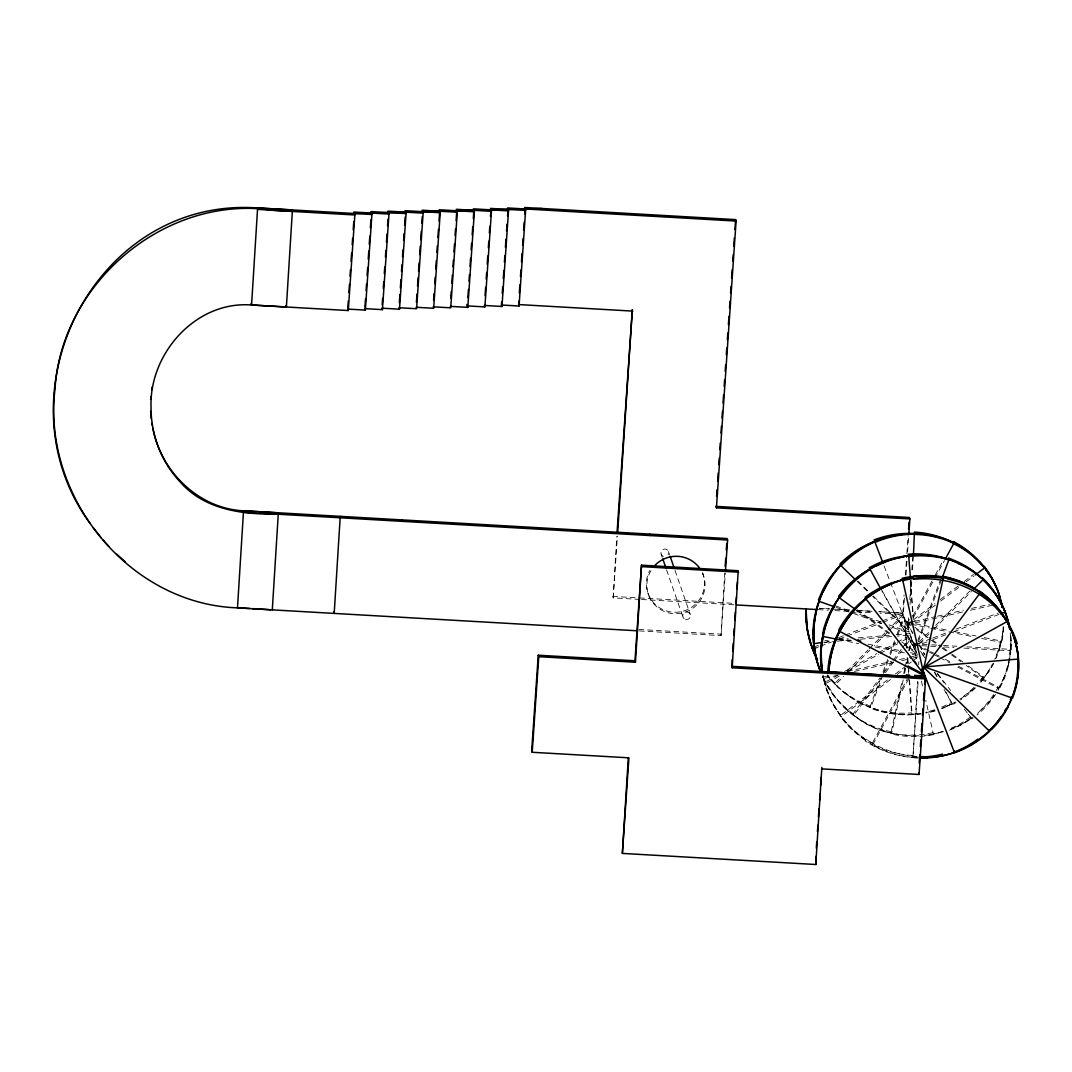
<?xml version="1.0" encoding="UTF-8"?>
<svg xmlns="http://www.w3.org/2000/svg" width="1072" height="1072" viewBox="0 0 1072 1072"><rect width="100%" height="100%" fill="white"/><g stroke="black" fill="none" stroke-linecap="round" stroke-linejoin="round"><path stroke-width="0.75" stroke-dasharray="5 3.75" d="M1009.837 657.565L1010.923 640.614M1010.883 647.408L1010.963 644.017M1010.829 648.279L1010.32 654.188M639.863 599.409L613.184 597.868L616.789 536.389M613.184 597.868L617.418 536.188M639.341 630.912L721.041 635.602L724.712 573.158M721.041 635.602L725.329 572.971M912.674 660.955L918.007 656.935L902.812 613.05L904.058 594.92M905.411 575.141L906.765 555.363M906.872 553.728L908.118 535.598M904.446 598.029L903.321 614.511L888.005 629.894M906.028 574.967L907.153 558.485M907.609 551.892L908.734 535.41M908.547 617.794L907.877 627.683L909.471 624.762M909.793 599.663L911.146 579.885M911.83 569.996L912.728 556.81M908.386 629.143L909.056 619.254M910.074 604.42L911.763 579.697M912.446 569.808L913.344 556.623M918.155 757.073A97.043 95.555 -19.1 0 1 912.969 756.912L917.552 681.283M918.677 664.801L918.905 661.504M912.969 756.912L918.168 681.095M1003.392 627.093L1001.57 640.574L998.836 650.476M1002.213 637.25L1002.735 633.874M929.545 734.802L943.521 731.68L933.39 734.119L932.881 732.658A97.163 95.649 -19.1 0 1 891.676 733.208L891.167 731.747L902.343 679.983M903.736 673.511L904.781 668.66M905.13 667.039L907.234 657.337M908.627 650.865L911.414 637.92L905.438 645.92M903.2 679.822L891.676 733.208L888.474 732.404M904.594 673.35L906.336 665.27M906.684 663.648L908.091 657.176M909.485 650.704L911.924 639.381L916.774 660.138M984.297 637.626L1000.645 640.922L999.426 645.92A97.137 95.636 -19.1 0 1 994.695 659.253M1007.613 667.575L1008.98 662.04M1008.484 664.265L1005.496 674.087M1000.377 645.398L1001.154 642.383A97.163 95.649 -19.1 0 0 1003.191 626.651M1000.297 645.706L995.446 658.999L996.37 656.922M920.915 713.523L912.111 714.314L911.602 712.853A97.177 95.663 -19.1 0 1 870.799 707.6L870.29 706.126L880.702 678.147M883.006 671.93L887.629 659.494M889.948 653.277L894.571 640.842M896.889 634.624L903.817 615.985L874.39 645.545M882.939 674.958L870.799 707.6C853.888 701.075 838.8 689.939 827.624 675.682L832.354 681.269M883.516 673.404L889.881 656.305M890.457 654.751L895.08 642.316M897.974 634.544L904.326 617.445L906.711 648.694M917.86 640.386L940.399 579.764M918.369 641.847L940.908 581.225M1002.883 680.452L1005.496 674.1M1004.25 677.316L998.059 689.618M993.436 663.153L986.173 674.918L979.567 683.011M909.753 621.84L907.368 626.222L910.034 624.199M912.942 615.998L934.409 576.602M935.213 575.141L943.159 560.549M913.438 617.459L934.127 579.523M934.918 578.063L944.459 560.549M912.473 755.452A97.07 95.569 -19.1 0 1 872.889 744.504L872.38 743.043L907.381 678.831M872.889 744.504L910.262 675.909M988.143 672.05L983.667 678.174L966.22 665.551M992.203 698.234L994.267 695.433L987.768 703.607L977.691 713.336M918.784 735.821C896.018 736.129 869.405 730.273 853.111 713.872L880.018 677.839M884.011 672.492L891.984 661.813M892.976 660.486L901.941 648.466M902.946 647.14L910.919 636.46L899.207 642.945M891.167 731.747L886.129 730.595A97.137 95.636 -19.1 0 1 860.052 719.607L853.62 715.332L881.519 677.96M885.512 672.626L893.485 661.947M894.477 660.607L901.458 651.267M981.858 680.412L984.056 677.705M834.86 683.923L837.46 686.495L835.034 683.119L840.917 677.209M846.8 671.3L867.998 650.007M869.178 648.815L886.839 631.073M870.29 706.126L860.762 702.173A97.137 95.636 -19.1 0 1 837.406 686.348L835.544 684.593L843.785 676.311M848.488 671.581L869.687 650.289M914.456 646.697L917.994 643.146M919.173 641.967L928.593 632.493M935.655 625.405L970.964 589.908M919.669 643.428L929.089 633.967M933.806 629.224L971.473 591.382M960.807 698.837L974.649 687.996M972.036 690.381L974.636 688.01M912.192 620.728L906.858 624.748L913.384 623.261M913.532 619.723L934.878 603.603M940.211 599.583L962.897 582.458M964.224 581.453L973.564 574.404M911.374 623.194L935.387 605.064M940.72 601.044L960.74 585.942M966.073 581.908L974.073 575.865M872.38 743.043A97.123 95.622 -19.1 0 1 841.131 716.806L840.622 715.332L888.648 679.085M895.321 674.047L911.334 661.973M890.497 679.541L841.131 716.806L830.371 698.931L822.438 676.352L824.02 679.688M897.17 674.502L905.17 668.459M970.562 716.913L968.726 718.253A97.123 95.622 -19.1 0 1 948.412 729.402M950.288 729.362L960.043 725.007L972.103 717.65M969.195 719.62L971.326 718.186A97.123 95.622 -19.1 0 0 972.612 717.195M963.152 723.345L966.207 721.55M853.111 713.872A97.19 95.676 -19.1 0 1 826.016 683.467L825.507 682.006L837.219 675.521M844.535 671.474L876.735 653.639M878.209 652.821L895.763 643.093M897.237 642.289L910.409 634.999L897.076 636.111M839.188 676.177L826.016 683.467L822.854 677.075A97.163 95.663 -19.1 0 1 822.398 674.891M847.965 671.313L878.705 654.282M880.179 653.478L897.733 643.749M945.96 692.244L951.614 702.321L944.646 705.818A97.15 95.636 -19.1 0 1 941.363 707.239M941.765 708.324L954.683 702.455M960.016 725.02L953.584 728.035M951.534 704.103L945.062 707.038L952.124 703.781A97.19 95.676 -19.1 0 0 955.487 701.825M813.675 647.113L818.378 645.331M824.623 642.932L830.88 640.547M838.693 637.559L843.396 635.763M844.95 635.16L880.916 621.425M882.484 620.822L902.812 613.05L878.638 611.67M815.752 647.984L818.874 646.791M820.442 646.188L831.39 642.007M839.202 639.019L845.46 636.634M847.027 636.031L881.425 622.886M882.993 622.283L903.321 614.511L879.978 613.171M931.153 638.657L913.947 645.237L928.955 646.094M932.72 638.054L946.79 632.681M956.17 629.09L998.394 612.956M926.972 641.914L919.146 644.902L924.694 654.885M933.23 639.528L945.732 634.745M953.544 631.756L998.903 614.417M943.387 731.278L933.39 734.119L925.806 700.351M931.514 711.486L934.972 710.548L925.672 712.746M912.888 621.8L906.349 623.288L909.619 623.944M914.51 621.425L935.722 616.588M937.357 616.212L963.46 610.249M971.621 608.387L989.577 604.286M915.019 622.886L963.969 611.71M970.495 610.223L994.977 604.635M822.854 677.075L831.014 675.213M847.336 671.487L891.395 661.437M899.555 659.561L907.703 657.699M909.337 657.337L917.498 655.474L910.959 654.148M838.049 675.186L823.363 678.536L826.271 688.76A101.505 101.451 -24.8 0 0 839.537 714.676L851.423 728.531L865.546 740.028M854.371 671.461L893.525 662.523M901.686 660.66L911.481 658.422M913.103 658.047L918.007 656.935M929.531 734.802L923.595 735.499M909.485 679.769L912.111 714.314L917.284 713.738A97.15 95.636 -19.1 0 0 920.808 713.188M824.904 640.667L828.241 640.386M838.237 639.542L848.233 638.711M858.243 637.867L889.907 635.214M896.567 634.651L909.9 633.525L889.519 626.303M823.752 642.262L835.41 641.284M837.085 641.15L850.418 640.024M860.414 639.193L895.415 636.245M857.935 701.57C875.864 711.62 896.889 716.029 917.337 713.952M913.746 714.247L902.932 714.354M819.437 608.32L829.447 608.883L819.437 608.266M831.108 608.99L849.453 610.022L831.108 608.936M856.126 610.397L872.796 611.348L855.965 610.37M879.469 611.723L902.812 613.05M612.675 596.407L637.693 597.841M639.354 597.935L734.4 603.389M641.525 599.503L734.91 604.849M818.271 609.633L828.281 610.209M834.954 610.598L848.287 611.362M856.622 611.831L873.305 612.795M913.451 643.763L930.121 644.728M931.782 644.821L941.792 645.398M943.454 645.491L956.8 646.255M966.81 646.831L1010.159 649.31L1010.668 650.771A101.438 95.153 6.7 0 1 999.318 688.84M638.832 629.452L720.531 634.142M930.63 646.188L937.303 646.577M943.963 646.952L953.973 647.528M963.983 648.104L1010.668 650.771A97.043 95.542 -18.8 0 0 1010.199 632.869M895.71 713.791L899.314 714.14M909.123 622.484L905.853 621.827L911.213 625.713M915.649 623.81L948.345 630.39M954.884 631.703L976.123 635.991M911.254 624.279L929.236 627.897M930.871 628.232L947.219 631.529M948.854 631.85L973.363 636.795M981.537 638.43L1001.154 642.383L1000.645 640.922M838.545 638.202L851.61 640.842M867.958 644.125L902.276 651.039M910.45 652.687L916.989 654.014L904.915 645.264M839.041 639.662L858.659 643.615M875.007 646.912L904.42 652.835M893.633 733.677L879.683 729.63M881.479 711.098L885.003 711.955M888.165 732.31L886.571 731.868M877.981 710.106L867.757 706.394M835.691 605.935L849.801 610.933M851.382 611.496L881.171 622.055M889.01 624.842L909.391 632.065L872.621 596.367M836.2 607.395L851.878 612.956M853.446 613.506L881.68 623.515M869.673 725.302L872.956 726.87M861.164 703.312L864.434 704.907M929.102 650.798L912.942 642.302L914.952 644.929M930.576 651.562L934.985 653.88M936.459 654.657L939.394 656.198M945.276 659.28L949.685 661.598M958.502 666.221L998.193 687.058L998.702 688.519L956.077 666.141M920.794 647.622L932.56 653.799M934.02 654.577L938.429 656.881M939.903 657.659L950.194 663.059M854.156 715.761L863.268 721.831M857.131 717.905L860.173 719.915M909.364 623.274L905.344 620.366L912.607 633.311M914.738 627.16L930.831 638.818M932.171 639.796L941.564 646.59M942.904 647.568L950.958 653.397M952.298 654.362L963.031 662.134M968.405 666.02L983.158 676.713L983.667 678.174L988.049 671.782A97.137 95.636 -19.1 0 0 992.417 664.064M916.587 629.599L930 639.314M931.34 640.292L940.734 647.086M942.074 648.064L950.127 653.893M951.467 654.858L960.86 661.665M857.453 609.794L889.653 633.11M901.726 641.86L916.48 652.54L881.8 590.699M856.622 610.29L890.162 634.584M848.716 695.755L842.914 691.319M854.17 715.774L843.128 706.22L833.574 695.205M845.768 708.766L848.488 711.205M857.881 581.091L868.561 591.449M873.305 596.059L908.882 630.604L890.604 582.9M857.198 581.399L867.878 591.757M838.157 700.9L840.609 703.607M835.825 698.1L824.006 679.675M912.433 640.842L915.448 644.768M920.486 651.307L924.506 656.546M937.598 673.551L950.69 690.556M922 654.081L925.015 658.007M937.102 673.698L944.137 682.864M964.277 709.021L967.292 712.947M968.297 714.26L971.326 718.186L970.817 716.712M840.622 715.332L839.095 713.282A97.137 95.622 -19.1 0 1 826.15 688.385L822.8 675.869M827.504 686.107L829.42 689.216M912.902 633.284L904.835 618.906L907.1 648.506M919.347 644.795L925.002 654.858M934.677 672.117L938.71 679.313M934.369 672.144L938.402 679.326M944.057 689.403L952.124 703.781L951.614 702.321M882.109 590.685L915.984 651.079L915.729 647.796M825.507 682.006L822.023 675.159M884.105 565.976L890.015 581.359M703.366 575.168L702.857 573.708A29.132 28.676 -19.1 0 1 673.484 612.246A29.132 28.676 -19.1 0 1 649.605 570.652M668.472 551.531L669.558 554.68M674.998 570.411L690.247 614.43M661.156 554.17L662.255 557.306M666.61 569.889L682.944 617.057M648.051 593.432L648.547 594.893M921.464 681.055L923.126 689.242M910.584 580.354L913.465 618.182M910.195 580.528L913.089 618.37M914.965 643.039L915.475 649.619M907.85 658.382L908.346 664.962M908.48 666.61L908.976 673.189M907.461 658.57L908.225 668.432M908.346 670.08L908.6 673.363M909.096 679.943L911.602 712.853M1010.749 637.224L1010.923 640.6M702.281 572.569A29.132 28.676 -19.1 0 1 673.993 613.707A29.132 28.676 -19.1 0 1 651.548 569.661M663.394 556.422A3.886 3.819 -19.1 0 1 661.317 551.249A3.886 3.819 -19.1 0 1 666.704 549.494A3.886 3.819 -19.1 0 1 668.07 554.907M835.49 684.633A101.505 101.451 -34.1 0 1 827.758 675.963M835.034 683.132A97.137 95.636 -19.1 0 1 827.463 674.851M912.138 714.743A101.545 100.098 55.6 0 1 870.571 708.217M983.158 676.713A97.19 95.676 -19.1 0 1 977.409 683.708M973.832 687.46A97.19 95.676 -19.1 0 1 959.855 699.011M983.962 678.402A101.559 97.11 25.1 0 1 979.902 683.293M975.493 687.929A101.559 97.11 25.1 0 1 960.418 699.976M955.983 702.669A101.559 97.11 25.1 0 1 952.552 704.545M1003.673 627.227A101.532 94.577 -2.5 0 1 1001.704 642.49M933.498 734.628A101.532 99.629 49.8 0 1 891.515 734.012M853.513 715.48A101.559 101.438 -72.2 0 1 825.788 683.601M998.193 687.058A97.123 95.622 -19.1 0 1 996.263 690.422M993.677 694.522A97.123 95.622 -19.1 0 1 976.364 714.099M999.01 688.693A101.505 96.534 20.3 0 1 998.072 690.341M995.566 694.361A101.505 96.534 20.3 0 1 977.034 714.984M973.229 717.985A101.505 96.534 20.3 0 1 971.915 718.937M1010.159 649.31A97.07 95.569 -19.1 0 1 998.702 688.519M823.671 678.469A101.545 100.996 67.9 0 1 822.961 675.065M872.742 744.759A101.505 101.237 88.4 0 1 840.796 717.047M912.942 757.328A101.438 100.366 61.7 0 1 872.581 745.067M861.044 703.46A101.518 100.996 74.9 0 1 837.245 686.643M934.663 709.718A97.15 95.636 -19.1 0 1 926.061 712.116M945.209 707.346A101.518 98.436 37.5 0 1 941.886 708.672M935.079 710.937A101.518 98.436 37.5 0 1 926.342 713.094M921.009 714.006A101.518 98.436 37.5 0 1 917.418 714.448M1000.029 647.247A101.505 95.368 8.4 0 1 995.955 658.57M993.744 663.273A101.505 95.368 8.4 0 1 988.531 672.278M886.49 732.136A101.505 100.58 64.3 0 1 859.958 720.183M969.396 719.915A101.505 97.686 30.8 0 1 948.8 730.434M1010.816 635.951A101.411 94.242 -7 0 1 1011.084 650.798M918.222 758.038A101.411 99.039 44.5 0 1 912.929 757.716M865.627 739.908A101.465 100.942 67 0 1 823.028 675.829M916.56 757.797A101.478 100.567 64.6 0 1 865.024 740.832M916.614 756.43A101.518 98.946 42.4 0 1 866.069 739.224M685.517 619.428A3.886 3.819 -19.1 0 0 690.355 614.792A3.886 3.819 -19.1 0 0 683.909 613.01A3.886 3.819 -19.1 0 0 685.517 619.428"/><path stroke-width="1.5" d="M807.283 629.398L806.05 608.749M813.38 634.168L814.117 622.283L816.73 608.601M150.696 399.213L150.857 396.814M725.449 571.322L727.593 540.007L275.263 514.064C241.187 514.547 203.626 509.146 180.042 481.797C161.242 461.885 150.911 434.508 151.018 407.186C149.209 353.331 196.002 300.629 251.572 304.997L257.615 207.955C94.242 196.337 -4.489 395.3 90.383 523.793M152.787 428.103C160.867 471.345 198.682 508.744 243.532 510.808L237.488 607.864C128.707 604.085 42.21 496.256 54.94 389.592C61.278 282.539 165.999 194.112 272.971 210.273M272.301 609.861L278.345 512.805M347.877 307.436L348.333 300.843M348.896 292.602L349.459 284.361M350.035 276.12L350.477 269.541M351.04 261.3L351.616 253.059M352.179 244.818L352.621 238.225M353.197 229.984L353.76 221.743M348.279 310.545L354.832 214.963L353.814 212.042L388.975 214.052L382.436 309.647L364.842 308.629L365.351 310.103L347.77 309.084L348.279 310.545L251.572 304.997L251.062 303.537M364.962 306.981L365.525 298.74M366.088 290.512L366.544 283.919M367.106 275.678L367.669 267.437M368.232 259.196L368.795 250.955M369.25 244.362L369.813 236.121M370.376 227.88L370.952 219.639M365.351 310.103L371.904 214.507L370.885 211.586L406.06 213.596L399.508 309.192L381.927 308.187L382.436 309.647M382.155 304.89L382.597 298.297M383.28 288.408L383.736 281.815M384.299 273.574L384.754 266.982M385.424 257.092L385.88 250.5M386.443 242.259L387.005 234.018M387.568 225.777L388.024 219.184M399.333 302.786L399.91 294.545M400.352 287.953L400.915 279.712M401.491 271.471L401.933 264.878M402.496 256.637L402.951 250.044M403.635 240.155L404.077 233.562M404.653 225.321L405.216 217.08M416.418 302.331L416.981 294.09M417.544 285.849L418.107 277.608M418.562 271.015L419.125 262.774M419.688 254.533L420.251 246.292M420.706 239.699L421.269 231.458M421.832 223.217L422.288 216.624M433.155 306.82L450.736 307.825L457.288 212.243L422.127 210.219L423.132 213.14L416.579 308.736L398.998 307.731L399.508 309.192M433.611 300.227L434.053 293.634M434.736 283.745L435.192 277.152M435.755 268.911L436.317 260.67M436.88 252.429L437.336 245.836M437.899 237.595L438.461 229.354M439.024 221.113L439.708 211.224M450.227 306.364L467.821 307.369L474.373 211.787L439.198 209.764L440.217 212.698L433.664 308.28L416.083 307.275M450.803 298.123L451.245 291.53M451.808 283.289L452.384 275.048M452.947 266.807L453.389 260.215M453.965 251.974L454.528 243.733M455.091 235.492L455.546 228.899M456.109 220.658L456.779 210.782M467.874 297.668L468.437 289.427M469 281.186L469.456 274.593M470.018 266.352L470.581 258.111M471.144 249.87L471.6 243.277M472.162 235.049L472.725 226.808M473.301 218.567L473.864 210.326M485.067 295.564L485.629 287.323M486.192 279.082L486.648 272.489M487.211 264.248L487.773 256.02M488.336 247.779L488.792 241.187M489.355 232.946L489.81 226.353M490.48 216.464L490.936 209.871M467.312 305.909L484.892 306.914L491.445 211.331L490.427 208.41L525.602 210.42L519.049 306.016L501.468 304.997L501.696 301.701M502.259 293.46L502.701 286.867M503.277 278.64L503.84 270.399M504.403 262.158L504.858 255.565M505.421 247.324L505.984 239.083M506.547 230.842L507.002 224.249M507.565 216.008L508.021 209.415M484.892 306.914L484.383 305.453L501.977 306.471L508.517 210.876L507.512 207.955L736.102 221.06L716.444 507.833L909.873 518.928L908.855 533.762M519.049 306.016L518.768 301.259M519.33 293.018L519.893 284.777M520.456 276.536L520.912 269.943M521.474 261.702L522.037 253.461M522.613 245.22L523.056 238.627M523.618 230.386L524.195 222.145M524.757 213.904L525.092 208.96M538.251 655.22L538.76 656.68L635.468 662.228L634.959 660.767L538.251 655.22L531.699 750.802L532.208 752.276L628.916 757.824L622.363 853.406L815.792 864.501L821.835 767.445M532.208 752.276L538.76 656.68M617.016 533.052L632.333 309.647L617.646 532.851M628.299 757.998L622.363 853.406M634.959 660.767L641.512 565.172L738.219 570.719L732.176 667.776L925.605 678.871L919.052 774.466L822.345 768.919M635.468 662.228L641.512 565.172M716.619 496.363L717.088 489.69M717.65 481.355L718.227 473.02M718.789 464.685L719.258 458.012M719.821 449.677L720.277 443.017M720.96 433.008L721.429 426.334M721.992 418L722.448 411.34M723.024 403.005L723.6 394.657M724.163 386.322L724.618 379.662M725.195 371.327L725.65 364.654M726.334 354.644L726.789 347.985M727.365 339.65L727.821 332.977M728.397 324.642L728.96 316.307M729.536 307.959L729.992 301.299M730.568 292.964L731.024 286.291M731.586 277.956L732.163 269.621M732.739 261.287L733.194 254.613M733.757 246.279L734.333 237.944M734.91 229.609L735.593 219.599L524.583 207.499L525.602 210.42M725.168 566.565L725.731 558.324M726.293 550.083L726.749 543.491M732.176 667.776L732.122 659.722M732.685 651.481L733.261 643.24M733.824 634.999L734.266 628.406M734.843 620.165L735.405 611.924M735.968 603.683L736.424 597.091M736.987 588.85L737.429 582.257M815.738 856.448L815.792 864.501M816.301 848.207L816.757 841.614M817.427 831.725L817.882 825.132M818.445 816.891L819.008 808.65M819.571 800.409L820.026 793.816M820.589 785.575L821.152 777.334M908.574 529.005L909.016 522.412M913.465 554.974L914.429 532.087A97.07 95.569 -19.1 0 1 954.013 543.035L945.263 559.088M919.227 763.117L919.789 754.876M920.352 746.635L920.808 740.042M921.371 731.801L921.933 723.56M922.496 715.319L922.952 708.726M923.515 700.485L924.077 692.244M924.64 684.003L925.096 677.41L731.68 666.315M151.675 389.632L152.05 387.247M815.122 615.73L813.474 630.202L814.211 647.394M823.859 631.194L822.706 636.379A97.163 95.663 -19.1 0 0 821.795 671.581M823.39 633.137L822.706 636.379A101.465 100.942 67 0 0 822.17 671.045M824.81 627.71L821.031 649.23L821.943 671.072M823.47 632.802L823.845 631.234M816.73 608.615L817.722 605.09M824.797 627.71L829.849 614.042L835.651 603.054M817.722 605.104L822.934 591.489L830.009 578.786M942.06 578.116L949.001 559.463L948.492 558.003L958.033 561.969A97.137 95.636 -19.1 0 1 981.376 577.781C995.741 590.632 1005.911 608.146 1009.435 627.133M1010.789 698.301L1010.306 699.493M821.447 594.813L818.954 601.271A97.177 95.676 -19.1 0 0 813.233 641.646L816.435 659.186L820.562 671.903L819.665 669.625M820.817 596.313L822.934 591.463M923.809 757.341C982.166 758.922 1033.033 697.872 1015.05 640.909M1007.76 707.051L1011.995 697.966A97.177 95.663 -19.1 0 0 1017.877 660.473M833.091 607.529C845.647 584.2 867.717 566.19 893.204 558.874M835.905 602.625L839.175 597.667L838.666 596.193A97.19 95.676 -19.1 0 1 869.714 569.125L876.574 565.346M830.009 578.813L832.06 575.785M832.06 575.811C861.808 530.854 931.059 518.835 972.25 554.948M923.555 668.767L980.357 592.682L979.848 591.221A97.19 95.676 -19.1 0 1 1006.956 621.626L1010.347 628.192M834.632 606.832L818.954 601.271L818.445 599.811L822.546 590.364A97.137 95.636 -19.1 0 1 838.786 567.142L840.595 565.279L840.086 563.818A97.137 95.636 -19.1 0 1 874.672 541.347L874.162 539.886A97.07 95.569 -19.1 0 1 914.939 533.548M845.46 589.627L847.872 586.92M854.478 609.258L859.53 604.072M838.786 567.142L840.595 565.279L854.826 579.094M924.091 667.695L989.335 731.037L991.144 729.174A97.137 95.636 -19.1 0 0 1001.127 716.686M989.684 730.689L988.826 729.576M991.171 729.268L989.912 730.488M843.798 562.023L846.424 559.53M867.757 596.983L865.707 598.605A97.11 95.609 -19.1 0 0 838.827 629.733L839.336 631.194A97.016 95.502 -19.1 0 0 827.879 670.402L828.388 671.836L925.096 677.41M980.491 738.407L983.292 736.276M975.413 574.86L984.753 567.812L984.243 566.351L985.771 568.401A97.123 95.622 -19.1 0 1 998.715 593.298L1001.503 603.147L1000.993 601.687A97.163 95.649 -19.1 0 1 1002.065 607.181M854.813 552.67L860.776 548.636M923.515 667.829L1006.956 621.626L1006.447 620.165L1009.931 626.999A97.15 95.636 -19.1 0 1 1017.676 653.96L1018.212 659.066A101.545 94.899 2.1 0 1 1012.544 698.153M879.777 589.077L882.939 587.376M867.007 545.032L870.209 543.41M873.452 541.909L880.099 539.256M815.752 647.984L812.63 649.176L812.12 647.716A97.137 95.636 -19.1 0 1 806.023 608.789M1000.457 613.827L1005.147 612.032L1004.638 610.571A97.043 95.542 -18.8 0 1 1009.65 629.063M892.748 582.954L902.611 579.738L923.582 673.028L921.558 670.402M883.489 538.117L886.906 537.099M893.19 558.874L908.694 555.671L910.329 577.058M893.847 535.437L897.331 534.807M903.602 556.435L907.1 555.886M907.086 555.912L910.61 555.497M931.005 756.966L934.583 756.591M822.077 642.409L813.795 643.749M924.881 666.891L1018.212 659.066L1017.958 655.984M910.597 555.497L917.659 555.041M914.121 555.202L928.205 555.35L938.59 556.797M354.323 213.502L542.164 208.504M921.183 555.015L924.707 555.122M244.041 512.269L256.409 512.845M272.971 210.34L354.832 214.963M284.629 306.9L251.572 304.997M249.856 608.494L237.488 607.864L637.666 630.818M290.673 209.844L257.615 207.955L371.904 214.507M291.182 211.305L258.111 209.415M508.517 210.876L473.355 208.852L474.373 211.787M491.445 211.331L456.283 209.308L457.288 212.243M440.217 212.698L405.042 210.675L406.06 213.596M423.132 213.14L387.97 211.13L388.975 214.052M518.54 304.555L632.842 311.108M642.021 566.646L738.729 572.193M736.571 604.956L816.609 609.539M270.546 609.754L252.349 608.641M906.242 674.891L909.579 675.092M914.59 675.373L924.587 675.95L839.336 631.194M276.589 512.711L243.532 510.808L727.084 538.546L727.593 540.007M277.099 514.171L258.901 512.992M928.191 555.336L931.675 555.698M928.861 534.928L942.368 538.305M837.406 639.341L822.706 636.379L823.417 629.921A97.137 95.636 -19.1 0 1 834.793 604.059L839.175 597.667L855.268 609.325M938.576 556.797C955.219 559.986 970.857 568.013 983.252 579.55L973.832 589.01A101.505 94.939 -41.4 0 0 948.157 579.188M948.305 578.706L943.32 577.728A97.163 95.663 -19.1 0 0 902.101 578.277L902.611 579.738L892.614 582.592A97.137 95.622 -19.1 0 0 867.288 595.617L865.198 597.144L865.707 598.605L924.077 674.489L907.917 665.993M941.993 557.547L945.37 558.405M951.99 560.482L949.001 559.463A97.177 95.676 -19.1 0 0 908.198 554.211L908.694 555.671L903.535 556.247A97.15 95.636 -19.1 0 0 876.172 564.167L869.204 567.664L880.996 589.265M924.185 666.824L1011.995 697.966L1011.486 696.505M951.976 560.509L964.572 566.137M948.867 540.73L955.125 543.625M857.935 639.756L860.883 641.311M974.019 588.689L980.357 592.682L973.925 588.407M958.167 545.246L966.864 550.767M973.349 571.55L978.803 575.677M125.169 561.728L116.727 554.224M972.264 554.961L984.163 567.101L991.828 578.277M981.496 577.888L983.252 579.55L982.743 578.089A97.137 95.636 -19.1 0 1 1005.147 612.032A101.505 94.068 -20.4 0 0 982.89 579.885M108.728 546.264L103.314 540.275M979.687 561.983L984.163 567.115M101.224 537.836L93.21 527.719M914.523 661.25L916.533 663.863M986.253 569.768L984.753 567.812A97.123 95.622 -19.1 0 0 953.504 541.574L954.013 543.035M994.99 593.071L996.893 595.885M988.223 572.569L990.086 575.396M998.689 598.766L1001.931 604.715M991.841 578.304L997.684 590.498L1001.503 603.147M807.27 629.371L810.66 643.589L817.159 659.32M814.519 653.813L816.047 657.136M874.672 541.347L882.926 562.894M922.389 668.941L954.241 752.035A97.137 95.636 -19.1 0 0 977.811 739.117M1004.692 610.906L1005.898 614.068M811.812 647.032L813.099 650.449M1017.703 657.592L1018.212 659.066M909.873 518.928L909.364 517.468L715.935 506.373L716.444 507.833M953.745 750.574L954.241 752.035M922.376 669.558L925.605 678.871M735.593 219.599L736.102 221.06M918.543 773.006L919.052 774.466M670.107 556.247L673.913 567.262M662.791 558.887L666.06 568.321M649.712 534.111L650.222 535.571M501.468 304.997L501.977 306.471M466.802 304.448L467.821 307.369M402.134 519.907L402.643 521.367M292.428 209.951L286.385 306.994L285.876 305.533M340.239 516.356L334.196 613.412L333.687 611.951M998.93 593.901L1002.213 606.779M998.849 593.7L999.881 596.916M1007.921 620.527L1008.739 623.81M922.349 668.338L923.072 671.554L943.32 577.728L942.811 576.267L947.862 577.419A97.137 95.636 -19.1 0 1 973.925 588.407M1015.908 644.178L1016.645 647.488M814.908 652.044L815.604 655.622M151.916 423.319L152.331 425.718M820.361 671.286A101.518 101.411 32.5 0 1 814.372 648.372L814.238 647.89M1017.743 654.148L1017.918 655.675M814.331 648.413L813.822 644.058M814.09 646.443L813.42 637.157M151.259 418.522L150.656 411.286M806.09 618.477L806.358 622.122M805.97 611.214L805.97 614.859M654.938 565.373A29.132 28.676 -19.1 0 1 699.493 567.932M817.387 659.655A97.137 95.636 -19.1 0 1 812.616 649.176A101.505 101.451 -34.1 0 0 817.44 660.124M812.817 649.109A101.344 101.023 57.6 0 1 806.198 608.896M953.611 543.745A101.505 94.256 -29.7 0 1 984.645 567.892M1001.342 603.174A101.532 94.577 -2.5 0 1 1002.24 607.395M914.858 534.446A101.438 95.006 -43.2 0 1 953.812 543.397M875.06 542.378A101.438 96.333 -57.1 0 1 914.898 534.218M841.131 565.802A101.505 97.914 -71 0 1 874.873 541.869M814.117 643.079A101.559 100.701 75.9 0 1 819.249 601.379M1004.906 612.125A101.411 94.242 -7 0 1 1009.744 628.621M908.748 556.542A101.559 95.502 -47.7 0 1 948.854 559.892M822.358 671.648A101.545 100.996 67.9 0 1 822.961 636.42M839.818 598.136A101.559 98.503 -75.9 0 1 870.008 569.661M954.415 752.49A101.411 99.039 44.5 0 1 919.535 758.065M989.59 731.292A101.505 97.606 29.9 0 1 954.522 752.758M979.969 593.191A101.559 94.175 -25.1 0 1 1006.943 621.626M902.825 580.702A101.545 95.944 -52.4 0 1 943.199 578.29M839.992 631.542A101.492 98.946 -81 0 1 866.055 599.074M828.884 671.876A101.384 100.178 82.5 0 1 839.711 631.381M828.83 671.863A101.411 100.232 82 0 1 840.274 630.229A101.411 99.348 -86.2 0 1 857.185 606.846M986.052 569.915A101.505 94.055 -19.6 0 1 998.903 593.647M823.323 591.65A101.518 99.562 -87.4 0 1 839.095 567.477M820.629 671.93A97.15 95.636 -19.1 0 1 814.278 648.198M958.207 563.457A101.518 94.537 -35.2 0 1 981.282 578.009M876.816 565.869A101.518 97.11 -63.5 0 1 903.656 556.85M824.207 631.287A101.505 100.152 84.9 0 1 835.142 604.487M942.596 754.112A97.043 95.555 -19.1 0 1 919.454 757.073M1005.737 709.101A97.137 95.636 -19.1 0 1 1004.866 710.642M1007.975 707.158A101.518 95.971 14.7 0 1 991.533 729.59M1010.199 628.259A101.518 94.135 -13.4 0 1 1017.891 654.121M868.079 597.426A101.505 97.807 -70.1 0 1 892.882 583.356M828.535 671.903A101.518 100.781 73.2 0 1 834.217 643.428M927.441 757.703A101.478 100.567 64.6 0 1 920.191 757.904M913.491 579.336A101.451 94.014 -17.4 0 1 1017.274 643.763M902.946 579.764A101.8 97.338 -63.3 0 1 913.371 577.594A102.188 97.807 -64.2 0 0 902.905 579.617M913.277 576.428A101.451 95.019 -43.1 0 1 1015.157 640.868M902.986 579.925A101.264 97.244 -67 0 0 883.073 587.657A101.599 98.369 -74.4 0 0 867.891 597.184A101.358 98.798 -80.9 0 0 859.583 604.126M859.489 604.018A102.175 99.709 -82 0 1 867.717 596.957A101.813 98.959 -78 0 1 879.723 588.984M834.003 643.347A101.76 100.755 78.7 0 1 839.872 630.001M840.22 630.202A101.425 99.482 -87.6 0 1 854.679 609.445M923.783 756.631A101.518 98.946 42.4 0 1 920.191 756.591"/></g></svg>
